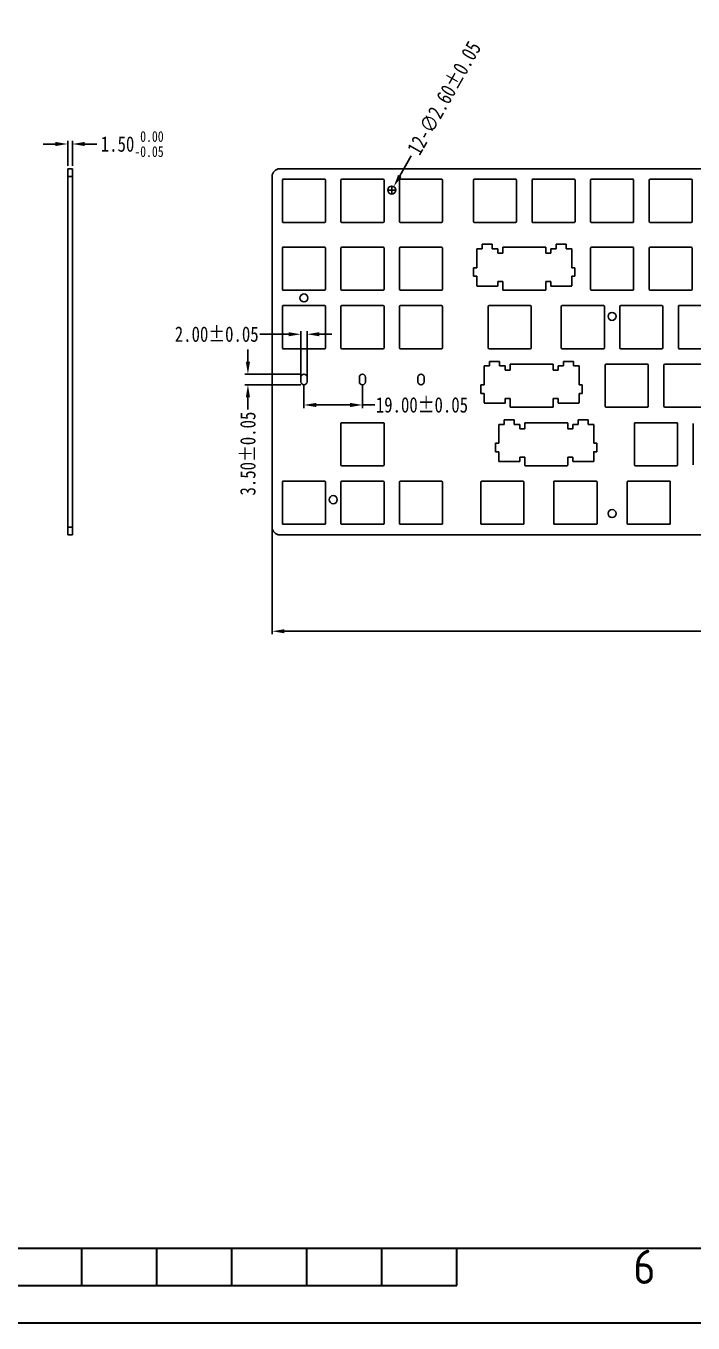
# Model space of a CAD drawing. Header units: millimetres. Extents: x 1767 to 2790, y 1192 to 1909.
# Drawn here: x 2260.4 to 2476.9, y 1192.3 to 1613.2 of the extents above; entities that cross this region are included whole.
import ezdxf
from ezdxf.enums import TextEntityAlignment as Align

# ---------------------------------------------------------------- set-up
doc = ezdxf.new("R2010")
doc.units = ezdxf.units.MM
doc.header["$LTSCALE"] = 32.67
doc.header["$PDMODE"] = 3
doc.header["$PDSIZE"] = 0.3125
doc.layers.get('0').update_dxf_attribs({"linetype": 'CONTINUOUS'})
doc.layers.get('Defpoints').update_dxf_attribs({"linetype": 'CONTINUOUS'})
doc.layers.add('00_4_2_DXF_CONTINUOUS_LINE', color=7, linetype='CONTINUOUS')
doc.layers.add('图层1', color=7, linetype='CONTINUOUS')
doc.layers.add('图框层', color=7, linetype='CONTINUOUS', lineweight=35)
doc.styles.add('ISO Proportional', font='isocp.shx')
doc.styles.get("Standard").update_dxf_attribs({"font": 'txt', "width": 0.8})
doc.dimstyles.get("Standard").update_dxf_attribs({"dimtxt": 0.15625, "dimasz": 0.1875, "dimexe": 0.125, "dimexo": 0.0625, "dimtad": 0, "dimdsep": 46, "dimtxsty": 'Standard', "dimcen": 0.09, "dimazin": 2, "dimtp": 0.01, "dimtm": 0.01, "dimtfac": 1, "dimtofl": 0, "dimtmove": 0, "dimatfit": 3, "dimfxl": 1, "dimtolj": 1, "dimarcsym": 0})

# ---------------------------------------------------------------- blocks, each defined once
blk = doc.blocks.new('*D97')
at = {"layer": 'Defpoints', "color": 0}
for p in [(2275.45, 1574.91), (2273.95, 1566.87), (2275.45, 1566.87)]:
    blk.add_point(p, dxfattribs=at)
at = {"layer": '图层1', "color": 4, "lineweight": -2}
for p, q in [((2269.95, 1574.91), (2265.95, 1574.91)), ((2273.95, 1567.87), (2273.95, 1575.91)), ((2275.45, 1567.87), (2275.45, 1575.91)), ((2279.45, 1574.91), (2283.45, 1574.91))]:
    blk.add_line(p, q, dxfattribs=at)
at = {"layer": '图层1', "color": 4}
for points in [[(2269.95, 1575.57), (2269.95, 1574.24), (2273.95, 1574.91)], [(2279.45, 1575.57), (2279.45, 1574.24), (2275.45, 1574.91)]]:
    blk.add_solid(points, dxfattribs=at)
at = {"layer": '图层1', "color": 6, "insert": (2294.88, 1574.91), "char_height": 5, "attachment_point": 5}
blk.add_mtext('\\A1;1.50{\\H0.7x;\\S 0.00^ -0.05;}', dxfattribs=at)
blk = doc.blocks.new('*D53')
at = {"layer": 'Defpoints', "color": 0}
for p in [(2350.6, 1500.23), (2332.42, 1496.73), (2350.6, 1496.73)]:
    blk.add_point(p, dxfattribs=at)
at = {"layer": '图层1', "color": 4, "lineweight": -2}
for p, q in [((2332.42, 1504.23), (2332.42, 1508.23)), ((2349.6, 1500.23), (2331.42, 1500.23)), ((2349.6, 1496.73), (2331.42, 1496.73)), ((2332.42, 1492.73), (2332.42, 1488.73))]:
    blk.add_line(p, q, dxfattribs=at)
at = {"layer": '图层1', "color": 4}
for points in [[(2331.75, 1504.23), (2333.09, 1504.23), (2332.42, 1500.23)], [(2331.75, 1492.73), (2333.09, 1492.73), (2332.42, 1496.73)]]:
    blk.add_solid(points, dxfattribs=at)
at = {"layer": '图层1', "color": 6, "insert": (2332.42, 1474.44), "char_height": 5, "attachment_point": 5, "rotation": 90}
blk.add_mtext('\\A1;3.50±0.05', dxfattribs=at)
blk = doc.blocks.new('*D98')
at = {"layer": 'Defpoints', "color": 0}
for p in [(2378.46, 1558.83), (2379.74, 1561.09)]:
    blk.add_point(p, dxfattribs=at)
at = {"layer": '图层1', "color": 4, "lineweight": -2}
for p, q in [((2385.4, 1571.04), (2381.72, 1564.56)), ((2378.1, 1559.96), (2380.1, 1559.96)), ((2379.1, 1558.96), (2379.1, 1560.96))]:
    blk.add_line(p, q, dxfattribs=at)
at = {"layer": '图层1', "color": 4}
blk.add_solid([(2381.14, 1564.89), (2382.3, 1564.23), (2379.74, 1561.09)], dxfattribs=at)
at = {"layer": '图层1', "color": 6, "insert": (2396.09, 1589.83), "char_height": 5, "attachment_point": 5, "rotation": 60.3696}
blk.add_mtext('\\A1;12-∅2.60±0.05', dxfattribs=at)
blk = doc.blocks.new('*D54')
at = {"layer": 'Defpoints', "color": 0}
for p in [(2350.6, 1497.73), (2369.6, 1497.73), (2369.6, 1490.21)]:
    blk.add_point(p, dxfattribs=at)
at = {"layer": '图层1', "color": 4, "lineweight": -2}
for p, q in [((2350.6, 1496.73), (2350.6, 1489.21)), ((2369.6, 1496.73), (2369.6, 1489.21)), ((2354.6, 1490.21), (2365.6, 1490.21)), ((2369.6, 1490.21), (2373.6, 1490.21))]:
    blk.add_line(p, q, dxfattribs=at)
at = {"layer": '图层1', "color": 4}
for points in [[(2354.6, 1490.88), (2354.6, 1489.54), (2350.6, 1490.21)], [(2365.6, 1490.88), (2365.6, 1489.54), (2369.6, 1490.21)]]:
    blk.add_solid(points, dxfattribs=at)
at = {"layer": '图层1', "color": 6, "insert": (2388.89, 1490.21), "char_height": 5, "attachment_point": 5}
blk.add_mtext('\\A1;19.00±0.05', dxfattribs=at)
blk = doc.blocks.new('*D55')
at = {"layer": 'Defpoints', "color": 0}
for p in [(2340.29, 1451.76), (2688.89, 1450.56), (2688.89, 1416.78)]:
    blk.add_point(p, dxfattribs=at)
at = {"layer": '图层1', "color": 4, "lineweight": -2}
for p, q in [((2340.29, 1450.76), (2340.29, 1415.78)), ((2688.89, 1449.56), (2688.89, 1415.78)), ((2344.29, 1416.78), (2502.89, 1416.78)), ((2684.89, 1416.78), (2537.07, 1416.78))]:
    blk.add_line(p, q, dxfattribs=at)
at = {"layer": '图层1', "color": 4}
for points in [[(2344.29, 1417.44), (2344.29, 1416.11), (2340.29, 1416.78)], [(2684.89, 1417.44), (2684.89, 1416.11), (2688.89, 1416.78)]]:
    blk.add_solid(points, dxfattribs=at)
at = {"layer": '图层1', "color": 6, "insert": (2519.98, 1416.78), "char_height": 5, "attachment_point": 5}
blk.add_mtext('\\A1;348.60±0.10', dxfattribs=at)
blk = doc.blocks.new('*D57')
at = {"layer": 'Defpoints', "color": 0}
for p in [(2351.6, 1513.17), (2349.6, 1498.48), (2351.6, 1498.48)]:
    blk.add_point(p, dxfattribs=at)
at = {"layer": '图层1', "color": 4, "lineweight": -2}
for p, q in [((2345.6, 1513.17), (2336.26, 1513.17)), ((2349.6, 1499.48), (2349.6, 1514.17)), ((2351.6, 1499.48), (2351.6, 1514.17)), ((2355.6, 1513.17), (2359.6, 1513.17))]:
    blk.add_line(p, q, dxfattribs=at)
at = {"layer": '图层1', "color": 4}
for points in [[(2345.6, 1513.84), (2345.6, 1512.5), (2349.6, 1513.17)], [(2355.6, 1513.84), (2355.6, 1512.5), (2351.6, 1513.17)]]:
    blk.add_solid(points, dxfattribs=at)
at = {"layer": '图层1', "color": 6, "insert": (2322.3, 1513.17), "char_height": 5, "attachment_point": 5}
blk.add_mtext('\\A1;2.00±0.05', dxfattribs=at)

msp = doc.modelspace()

# ---------------------------------------------------------------- linework, layer by layer
at = {"linetype": 'Continuous'}
for p, q in [((2273.951, 1566.865), (2273.951, 1448.065)), ((2273.951, 1566.865), (2275.451, 1566.865)), ((2275.451, 1448.065), (2275.451, 1566.865)), ((2342.793, 1566.865), (2686.394, 1566.865)), ((2275.451, 1564.365), (2273.951, 1564.365)), ((2340.293, 1450.565), (2340.293, 1564.365)), ((2343.613, 1563.175), (2343.613, 1549.765)), ((2357.303, 1563.455), (2343.893, 1563.455)), ((2357.583, 1549.765), (2357.583, 1563.175)), ((2362.613, 1549.765), (2362.613, 1563.175)), ((2376.303, 1563.455), (2362.893, 1563.455)), ((2376.583, 1549.765), (2376.583, 1563.175)), ((2381.613, 1563.175), (2381.613, 1549.765)), ((2395.303, 1563.455), (2381.893, 1563.455)), ((2395.583, 1549.765), (2395.583, 1563.175)), ((2405.613, 1563.175), (2405.613, 1549.765)), ((2419.303, 1563.455), (2405.893, 1563.455)), ((2419.583, 1549.765), (2419.583, 1563.175)), ((2424.613, 1563.175), (2424.613, 1549.765)), ((2438.303, 1563.455), (2424.893, 1563.455)), ((2438.583, 1549.765), (2438.583, 1563.175)), ((2443.613, 1563.175), (2443.613, 1549.765)), ((2457.303, 1563.455), (2443.893, 1563.455)), ((2457.583, 1549.765), (2457.583, 1563.175)), ((2462.613, 1563.175), (2462.613, 1549.765)), ((2476.303, 1563.455), (2462.893, 1563.455)), ((2476.583, 1549.765), (2476.583, 1563.175)), ((2343.893, 1549.485), (2357.303, 1549.485)), ((2362.893, 1549.485), (2376.303, 1549.485)), ((2381.893, 1549.485), (2395.303, 1549.485)), ((2405.893, 1549.485), (2419.303, 1549.485)), ((2424.893, 1549.485), (2438.303, 1549.485)), ((2443.893, 1549.485), (2457.303, 1549.485)), ((2462.893, 1549.485), (2476.303, 1549.485)), ((2343.613, 1541.172), (2343.613, 1527.762)), ((2357.303, 1541.452), (2343.893, 1541.452)), ((2357.583, 1527.762), (2357.583, 1541.172)), ((2362.613, 1541.172), (2362.613, 1527.762)), ((2376.303, 1541.452), (2362.893, 1541.452)), ((2376.583, 1527.762), (2376.583, 1541.172)), ((2381.613, 1541.172), (2381.613, 1527.762)), ((2395.303, 1541.452), (2381.893, 1541.452)), ((2395.583, 1527.762), (2395.583, 1541.172)), ((2406.668, 1534.767), (2406.668, 1540.917)), ((2406.668, 1540.917), (2408.468, 1540.917)), ((2408.468, 1540.917), (2408.468, 1542.367)), ((2408.468, 1542.367), (2411.718, 1542.367)), ((2411.718, 1542.367), (2411.718, 1540.917)), ((2413.518, 1540.917), (2413.518, 1539.467)), ((2415.098, 1541.267), (2415.098, 1539.467)), ((2428.898, 1541.467), (2415.298, 1541.467)), ((2429.098, 1539.467), (2429.098, 1541.267)), ((2430.678, 1540.917), (2430.678, 1539.467)), ((2432.478, 1542.367), (2432.478, 1540.917)), ((2435.728, 1542.367), (2432.478, 1542.367)), ((2435.728, 1540.917), (2435.728, 1542.367)), ((2437.528, 1540.917), (2435.728, 1540.917)), ((2437.528, 1534.767), (2437.528, 1540.917)), ((2443.613, 1541.172), (2443.613, 1527.762)), ((2457.303, 1541.452), (2443.893, 1541.452)), ((2457.583, 1527.762), (2457.583, 1541.172)), ((2462.613, 1541.172), (2462.613, 1527.762)), ((2476.303, 1541.452), (2462.893, 1541.452)), ((2476.583, 1527.762), (2476.583, 1541.172)), ((2413.518, 1539.467), (2415.098, 1539.467)), ((2430.678, 1539.467), (2429.098, 1539.467)), ((2406.668, 1528.867), (2406.668, 1531.967)), ((2413.519, 1528.817), (2406.669, 1528.817)), ((2415.098, 1530.267), (2413.518, 1530.267)), ((2413.518, 1530.267), (2413.519, 1528.817)), ((2415.098, 1530.267), (2415.098, 1527.667)), ((2429.098, 1527.667), (2429.098, 1530.267)), ((2429.098, 1530.267), (2430.678, 1530.267)), ((2430.678, 1530.267), (2430.677, 1528.817)), ((2430.677, 1528.817), (2437.527, 1528.817)), ((2437.528, 1528.867), (2437.528, 1531.967)), ((2343.893, 1527.482), (2357.303, 1527.482)), ((2362.893, 1527.482), (2376.303, 1527.482)), ((2381.893, 1527.482), (2395.303, 1527.482)), ((2415.298, 1527.467), (2428.898, 1527.467)), ((2443.893, 1527.482), (2457.303, 1527.482)), ((2462.893, 1527.482), (2476.303, 1527.482)), ((2343.613, 1522.172), (2343.613, 1508.762)), ((2357.303, 1522.452), (2343.893, 1522.452)), ((2357.583, 1508.762), (2357.583, 1522.172)), ((2362.613, 1508.762), (2362.613, 1522.172)), ((2376.303, 1522.452), (2362.893, 1522.452)), ((2376.583, 1508.762), (2376.583, 1522.172)), ((2381.613, 1522.172), (2381.613, 1508.762)), ((2395.303, 1522.452), (2381.893, 1522.452)), ((2395.583, 1508.762), (2395.583, 1522.172)), ((2410.363, 1522.172), (2410.363, 1508.762)), ((2424.053, 1522.452), (2410.643, 1522.452)), ((2424.333, 1508.762), (2424.333, 1522.172)), ((2434.113, 1522.172), (2434.113, 1508.762)), ((2447.803, 1522.452), (2434.393, 1522.452)), ((2448.083, 1508.762), (2448.083, 1522.172)), ((2453.113, 1522.172), (2453.113, 1508.762)), ((2466.803, 1522.452), (2453.393, 1522.452)), ((2467.083, 1508.762), (2467.083, 1522.172)), ((2472.113, 1522.172), (2472.113, 1508.762)), ((2485.803, 1522.452), (2472.393, 1522.452)), ((2343.893, 1508.482), (2357.303, 1508.482)), ((2362.893, 1508.482), (2376.303, 1508.482)), ((2381.893, 1508.482), (2395.303, 1508.482)), ((2410.643, 1508.482), (2424.053, 1508.482)), ((2434.393, 1508.482), (2447.803, 1508.482)), ((2453.393, 1508.482), (2466.803, 1508.482)), ((2472.393, 1508.482), (2485.803, 1508.482)), ((2409.048, 1496.767), (2409.048, 1502.917)), ((2409.048, 1502.917), (2410.848, 1502.917)), ((2410.848, 1502.917), (2410.848, 1504.367)), ((2410.848, 1504.367), (2414.098, 1504.367)), ((2414.098, 1504.367), (2414.098, 1502.917)), ((2415.898, 1502.917), (2415.898, 1501.467)), ((2417.478, 1503.267), (2417.478, 1501.467)), ((2431.278, 1503.467), (2417.678, 1503.467)), ((2431.478, 1501.467), (2431.478, 1503.267)), ((2433.058, 1502.917), (2433.058, 1501.467)), ((2434.858, 1504.367), (2434.858, 1502.917)), ((2438.108, 1504.367), (2434.858, 1504.367)), ((2438.108, 1502.917), (2438.108, 1504.367)), ((2439.908, 1502.917), (2438.108, 1502.917)), ((2439.908, 1496.767), (2439.908, 1502.917)), ((2448.363, 1503.172), (2448.363, 1489.762)), ((2462.053, 1503.452), (2448.643, 1503.452)), ((2462.333, 1503.172), (2462.333, 1489.762)), ((2467.363, 1503.172), (2467.363, 1489.762)), ((2481.053, 1503.452), (2467.643, 1503.452)), ((2349.598, 1499.232), (2349.598, 1497.732)), ((2351.598, 1497.732), (2351.598, 1499.232)), ((2368.598, 1499.232), (2368.598, 1497.732)), ((2370.598, 1497.732), (2370.598, 1499.232)), ((2387.598, 1499.232), (2387.598, 1497.732)), ((2389.598, 1497.732), (2389.598, 1499.232)), ((2415.898, 1501.467), (2417.478, 1501.467)), ((2433.058, 1501.467), (2431.478, 1501.467)), ((2409.048, 1490.867), (2409.048, 1493.967)), ((2415.899, 1490.817), (2409.049, 1490.817)), ((2417.478, 1492.267), (2415.898, 1492.267)), ((2415.898, 1492.267), (2415.899, 1490.817)), ((2417.478, 1492.267), (2417.478, 1489.667)), ((2431.478, 1489.667), (2431.478, 1492.267)), ((2431.478, 1492.267), (2433.058, 1492.267)), ((2433.058, 1492.267), (2433.057, 1490.817)), ((2433.057, 1490.817), (2439.907, 1490.817)), ((2439.908, 1490.867), (2439.908, 1493.967)), ((2417.678, 1489.467), (2431.278, 1489.467)), ((2448.643, 1489.482), (2462.053, 1489.482)), ((2467.643, 1489.482), (2481.053, 1489.482)), ((2362.613, 1484.172), (2362.613, 1470.762)), ((2376.303, 1484.452), (2362.893, 1484.452)), ((2376.583, 1470.762), (2376.583, 1484.172)), ((2413.798, 1477.767), (2413.798, 1483.917)), ((2413.798, 1483.917), (2415.598, 1483.917)), ((2415.598, 1483.917), (2415.598, 1485.367)), ((2415.598, 1485.367), (2418.848, 1485.367)), ((2418.848, 1485.367), (2418.848, 1483.917)), ((2420.648, 1483.917), (2420.648, 1482.467)), ((2420.648, 1482.467), (2422.228, 1482.467)), ((2422.228, 1484.267), (2422.228, 1482.467)), ((2436.028, 1484.467), (2422.428, 1484.467)), ((2436.228, 1482.467), (2436.228, 1484.267)), ((2437.808, 1482.467), (2436.228, 1482.467)), ((2437.808, 1483.917), (2437.808, 1482.467)), ((2439.608, 1485.367), (2439.608, 1483.917)), ((2442.858, 1485.367), (2439.608, 1485.367)), ((2442.858, 1483.917), (2442.858, 1485.367)), ((2444.658, 1483.917), (2442.858, 1483.917)), ((2444.658, 1477.767), (2444.658, 1483.917)), ((2457.863, 1484.172), (2457.863, 1470.762)), ((2471.553, 1484.452), (2458.143, 1484.452)), ((2471.833, 1470.762), (2471.833, 1484.172)), ((2476.863, 1484.172), (2476.863, 1470.762)), ((2413.798, 1471.867), (2413.798, 1474.967)), ((2444.658, 1471.867), (2444.658, 1474.967)), ((2362.893, 1470.482), (2376.303, 1470.482)), ((2420.649, 1471.817), (2413.799, 1471.817)), ((2422.228, 1473.267), (2420.648, 1473.267)), ((2420.648, 1473.267), (2420.649, 1471.817)), ((2422.228, 1473.267), (2422.228, 1470.667)), ((2422.428, 1470.467), (2436.028, 1470.467)), ((2436.228, 1470.667), (2436.228, 1473.267)), ((2436.228, 1473.267), (2437.808, 1473.267)), ((2437.808, 1473.267), (2437.807, 1471.817)), ((2437.807, 1471.817), (2444.657, 1471.817)), ((2458.143, 1470.482), (2471.553, 1470.482)), ((2343.613, 1465.172), (2343.613, 1451.762)), ((2357.303, 1465.452), (2343.893, 1465.452)), ((2357.583, 1451.762), (2357.583, 1465.172)), ((2362.613, 1465.172), (2362.613, 1451.762)), ((2376.303, 1465.452), (2362.893, 1465.452)), ((2376.583, 1465.172), (2376.583, 1451.762)), ((2381.613, 1465.172), (2381.613, 1451.762)), ((2395.303, 1465.452), (2381.893, 1465.452)), ((2395.583, 1451.762), (2395.583, 1465.172)), ((2407.988, 1465.172), (2407.988, 1451.762)), ((2421.678, 1465.452), (2408.268, 1465.452)), ((2421.958, 1451.762), (2421.958, 1465.172)), ((2431.738, 1465.452), (2431.738, 1451.482)), ((2445.428, 1465.452), (2431.738, 1465.452)), ((2445.708, 1451.762), (2445.708, 1465.172)), ((2455.488, 1465.172), (2455.488, 1451.762)), ((2469.458, 1465.452), (2455.768, 1465.452)), ((2469.458, 1451.482), (2469.458, 1465.452)), ((2273.951, 1450.565), (2275.451, 1450.565)), ((2343.893, 1451.482), (2357.303, 1451.482)), ((2362.893, 1451.482), (2376.303, 1451.482)), ((2381.893, 1451.482), (2395.303, 1451.482)), ((2408.268, 1451.482), (2421.678, 1451.482)), ((2431.738, 1451.482), (2445.428, 1451.482)), ((2455.768, 1451.482), (2469.458, 1451.482)), ((2275.451, 1448.065), (2273.951, 1448.065)), ((2686.394, 1448.065), (2342.793, 1448.065))]:
    msp.add_line(p, q, dxfattribs=at)
for p, q in [((2413.518, 1540.917), (2411.718, 1540.917)), ((2430.678, 1540.917), (2432.478, 1540.917)), ((2406.668, 1534.767), (2405.648, 1534.767)), ((2405.648, 1534.767), (2405.648, 1531.967)), ((2437.528, 1534.767), (2438.548, 1534.767)), ((2438.548, 1534.767), (2438.548, 1531.967)), ((2406.718, 1531.967), (2405.648, 1531.967)), ((2437.478, 1531.967), (2438.548, 1531.967)), ((2415.898, 1502.917), (2414.098, 1502.917)), ((2433.058, 1502.917), (2434.858, 1502.917)), ((2409.048, 1496.767), (2408.028, 1496.767)), ((2408.028, 1496.767), (2408.028, 1493.967)), ((2439.908, 1496.767), (2440.928, 1496.767)), ((2440.928, 1496.767), (2440.928, 1493.967)), ((2409.098, 1493.967), (2408.028, 1493.967)), ((2439.858, 1493.967), (2440.928, 1493.967)), ((2420.648, 1483.917), (2418.848, 1483.917)), ((2437.808, 1483.917), (2439.608, 1483.917)), ((2413.798, 1477.767), (2412.778, 1477.767)), ((2412.778, 1477.767), (2412.778, 1474.967)), ((2444.658, 1477.767), (2445.678, 1477.767)), ((2445.678, 1477.767), (2445.678, 1474.967)), ((2413.848, 1474.967), (2412.778, 1474.967)), ((2444.608, 1474.967), (2445.678, 1474.967))]:
    msp.add_line(p, q)
for centre in [(2379.098, 1559.955), (2350.598, 1524.952), (2450.583, 1518.952), (2360.098, 1459.482), (2450.598, 1454.982)]:
    msp.add_circle(centre, 1.3, dxfattribs=at)
for centre, radius, start, end in [((2342.793, 1564.365), 2.5, 90, 180), ((2343.893, 1563.175), 0.28, 90, 180), ((2357.303, 1563.175), 0.28, 0, 90), ((2362.893, 1563.175), 0.28, 90, 180), ((2376.303, 1563.175), 0.28, 0, 90), ((2381.893, 1563.175), 0.28, 90, 180), ((2395.303, 1563.175), 0.28, 0, 90), ((2405.893, 1563.175), 0.28, 90, 180), ((2419.303, 1563.175), 0.28, 0, 90), ((2424.893, 1563.175), 0.28, 90, 180), ((2438.303, 1563.175), 0.28, 0, 90), ((2443.893, 1563.175), 0.28, 90, 180), ((2457.303, 1563.175), 0.28, 0, 90), ((2462.893, 1563.175), 0.28, 90, 180), ((2476.303, 1563.175), 0.28, 0, 90), ((2343.893, 1549.765), 0.28, 180, 270), ((2357.303, 1549.765), 0.28, 270, 0), ((2362.893, 1549.765), 0.28, 180, 270), ((2376.303, 1549.765), 0.28, 270, 0), ((2381.893, 1549.765), 0.28, 180, 270), ((2395.303, 1549.765), 0.28, 270, 0), ((2405.893, 1549.765), 0.28, 180, 270), ((2419.303, 1549.765), 0.28, 270, 0), ((2424.893, 1549.765), 0.28, 180, 270), ((2438.303, 1549.765), 0.28, 270, 0), ((2443.893, 1549.765), 0.28, 180, 270), ((2457.303, 1549.765), 0.28, 270, 0), ((2462.893, 1549.765), 0.28, 180, 270), ((2476.303, 1549.765), 0.28, 270, 0), ((2343.893, 1541.172), 0.28, 90, 180), ((2357.303, 1541.172), 0.28, 0, 90), ((2362.893, 1541.172), 0.28, 90, 180), ((2376.303, 1541.172), 0.28, 0, 90), ((2381.893, 1541.172), 0.28, 90, 180), ((2395.303, 1541.172), 0.28, 0, 90), ((2415.298, 1541.267), 0.2, 90, 180), ((2428.898, 1541.267), 0.2, 0, 90), ((2443.893, 1541.172), 0.28, 90, 180), ((2457.303, 1541.172), 0.28, 0, 90), ((2462.893, 1541.172), 0.28, 90, 180), ((2476.303, 1541.172), 0.28, 0, 90), ((2343.893, 1527.762), 0.28, 180, 270), ((2357.303, 1527.762), 0.28, 270, 0), ((2362.893, 1527.762), 0.28, 180, 270), ((2376.303, 1527.762), 0.28, 270, 0), ((2381.893, 1527.762), 0.28, 180, 270), ((2395.303, 1527.762), 0.28, 270, 0), ((2415.298, 1527.667), 0.2, 180, 270), ((2428.898, 1527.667), 0.2, 270, 0), ((2443.893, 1527.762), 0.28, 180, 270), ((2457.303, 1527.762), 0.28, 270, 0), ((2462.893, 1527.762), 0.28, 180, 270), ((2476.303, 1527.762), 0.28, 270, 0), ((2343.893, 1522.172), 0.28, 90, 180), ((2357.303, 1522.172), 0.28, 0, 90), ((2362.893, 1522.172), 0.28, 90, 180), ((2376.303, 1522.172), 0.28, 0, 90), ((2381.893, 1522.172), 0.28, 90, 180), ((2395.303, 1522.172), 0.28, 0, 90), ((2410.643, 1522.172), 0.28, 90, 180), ((2424.053, 1522.172), 0.28, 0, 90), ((2434.393, 1522.172), 0.28, 90, 180), ((2447.803, 1522.172), 0.28, 0, 90), ((2453.393, 1522.172), 0.28, 90, 180), ((2466.803, 1522.172), 0.28, 0, 90), ((2472.393, 1522.172), 0.28, 90, 180), ((2343.893, 1508.762), 0.28, 180, 270), ((2357.303, 1508.762), 0.28, 270, 0), ((2362.893, 1508.762), 0.28, 180, 270), ((2376.303, 1508.762), 0.28, 270, 0), ((2381.893, 1508.762), 0.28, 180, 270), ((2395.303, 1508.762), 0.28, 270, 0), ((2410.643, 1508.762), 0.28, 180, 270), ((2424.053, 1508.762), 0.28, 270, 0), ((2434.393, 1508.762), 0.28, 180, 270), ((2447.803, 1508.762), 0.28, 270, 0), ((2453.393, 1508.762), 0.28, 180, 270), ((2466.803, 1508.762), 0.28, 270, 0), ((2472.393, 1508.762), 0.28, 180, 270), ((2417.678, 1503.267), 0.2, 90, 180), ((2431.278, 1503.267), 0.2, 0, 90), ((2448.643, 1503.172), 0.28, 90, 180), ((2462.053, 1503.172), 0.28, 0, 90), ((2467.643, 1503.172), 0.28, 90, 180), ((2350.598, 1499.232), 1, 0, 180), ((2369.598, 1499.232), 1, 0, 180), ((2388.598, 1499.232), 1, 0, 180), ((2350.598, 1497.732), 1, 180, 0), ((2369.598, 1497.732), 1, 180, 0), ((2388.598, 1497.732), 1, 180, 0), ((2417.678, 1489.667), 0.2, 180, 270), ((2431.278, 1489.667), 0.2, 270, 0), ((2448.643, 1489.762), 0.28, 180, 270), ((2462.053, 1489.762), 0.28, 270, 0), ((2467.643, 1489.762), 0.28, 180, 270), ((2362.893, 1484.172), 0.28, 90, 180), ((2376.303, 1484.172), 0.28, 0, 90), ((2422.428, 1484.267), 0.2, 90, 180), ((2436.028, 1484.267), 0.2, 0, 90), ((2458.143, 1484.172), 0.28, 90, 180), ((2471.553, 1484.172), 0.28, 0, 90), ((2362.893, 1470.762), 0.28, 180, 270), ((2376.303, 1470.762), 0.28, 270, 0), ((2422.428, 1470.667), 0.2, 180, 270), ((2436.028, 1470.667), 0.2, 270, 0), ((2458.143, 1470.762), 0.28, 180, 270), ((2471.553, 1470.762), 0.28, 270, 0), ((2343.893, 1465.172), 0.28, 90, 180), ((2357.303, 1465.172), 0.28, 0, 90), ((2362.893, 1465.172), 0.28, 90, 180), ((2376.303, 1465.172), 0.28, 0, 90), ((2381.893, 1465.172), 0.28, 90, 180), ((2395.303, 1465.172), 0.28, 0, 90), ((2408.268, 1465.172), 0.28, 90, 180), ((2421.678, 1465.172), 0.28, 0, 90), ((2445.428, 1465.172), 0.28, 0, 90), ((2455.768, 1465.172), 0.28, 90, 180), ((2342.793, 1450.565), 2.5, 180, 270), ((2343.893, 1451.762), 0.28, 180, 270), ((2357.303, 1451.762), 0.28, 270, 0), ((2362.893, 1451.762), 0.28, 180, 270), ((2376.303, 1451.762), 0.28, 270, 0), ((2381.893, 1451.762), 0.28, 180, 270), ((2395.303, 1451.762), 0.28, 270, 0), ((2408.268, 1451.762), 0.28, 180, 270), ((2421.678, 1451.762), 0.28, 270, 0), ((2445.428, 1451.762), 0.28, 270, 0), ((2455.768, 1451.762), 0.28, 180, 270)]:
    msp.add_arc(centre, radius, start, end, dxfattribs=at)
at = {"layer": '00_4_2_DXF_CONTINUOUS_LINE', "linetype": 'Continuous'}
for p, q in [((2273.951, 1566.865), (2275.451, 1566.865)), ((2342.793, 1448.065), (2686.394, 1448.065))]:
    msp.add_line(p, q, dxfattribs=at)
msp.add_circle((2379.098, 1559.955), 1.3, dxfattribs=at)
at = {"layer": '图框层', "lineweight": 30}
for p, q in [((1791.498, 1216.604), (2765.445, 1216.604)), ((2064.942, 1216.604), (2343.519, 1216.604)), ((2278.471, 1216.604), (2278.471, 1204.43)), ((2302.82, 1204.43), (2302.82, 1216.604)), ((2327.169, 1204.43), (2327.169, 1216.604)), ((2351.518, 1204.43), (2351.518, 1216.604)), ((2375.866, 1204.43), (2375.866, 1216.604)), ((2400.215, 1204.43), (2400.215, 1216.604)), ((2156.728, 1204.43), (2400.215, 1204.43)), ((2789.794, 1192.256), (1767.149, 1192.256))]:
    msp.add_line(p, q, dxfattribs=at)

# ---------------------------------------------------------------- texts
at = {"layer": '图框层', "lineweight": 30, "style": 'ISO Proportional'}
msp.add_text('6', height=11.103, dxfattribs=at).set_placement((2461.087, 1210.517), align=Align.MIDDLE)

# ---------------------------------------------------------------- dimensions: what is measured, and where the dimension line sits
at = {"layer": '图层1'}
dim = msp.add_diameter_dim_2p(p1=(2378.456, 1558.825), p2=(2379.741, 1561.085), text='12-<>', dimstyle='Standard', override={"dimtxt": 5, "dimasz": 4, "dimexe": 1, "dimexo": 1, "dimzin": 0, "dimcen": 1, "dimclrd": 4, "dimclre": 4, "dimclrt": 6, "dimadec": 0, "dimazin": 0, "dimtol": 1, "dimtp": 0.05, "dimtm": 0.05, "dimtzin": 0}, dxfattribs=at)
dim.commit()
dim.dimension.update_dxf_attribs({"geometry": '*D98', "text_midpoint": (2396.093, 1589.834), "dimtype": 163})
dim = msp.add_linear_dim(base=(2275.451, 1574.906), p1=(2273.951, 1566.865), p2=(2275.451, 1566.865), text='1.50{\\H0.7x;\\S 0.00^ -0.05;}', dimstyle='Standard', override={"dimtxt": 5, "dimasz": 4, "dimexe": 1, "dimexo": 1, "dimzin": 0, "dimcen": 1, "dimclrd": 4, "dimclre": 4, "dimclrt": 6, "dimadec": 0, "dimazin": 0, "dimtol": 1, "dimtp": 0.05, "dimtm": 0.05, "dimtzin": 0}, dxfattribs=at)
dim.commit()
dim.dimension.update_dxf_attribs({"geometry": '*D97', "text_midpoint": (2294.876, 1574.906)})
for base, p1, p2, override, picture, middle in [((2351.598, 1513.17), (2349.598, 1498.482), (2351.598, 1498.482), {"dimtxt": 5, "dimasz": 4, "dimexe": 1, "dimexo": 1, "dimzin": 0, "dimcen": 1, "dimclrd": 4, "dimclre": 4, "dimclrt": 6, "dimadec": 0, "dimazin": 0, "dimtol": 1, "dimtp": 0.05, "dimtm": 0.05, "dimtzin": 0}, '*D57', (2322.299, 1513.17)), ((2688.894, 1416.776), (2340.293, 1451.762), (2688.894, 1450.565), {"dimtxt": 5, "dimasz": 4, "dimexe": 1, "dimexo": 1, "dimgap": 0.09, "dimzin": 0, "dimcen": 1, "dimclrd": 4, "dimclre": 4, "dimclrt": 6, "dimadec": 0, "dimazin": 0, "dimtol": 1, "dimlim": 0, "dimtp": 0.1, "dimtm": 0.1, "dimtzin": 0}, '*D55', (2519.977, 1416.776))]:
    dim = msp.add_linear_dim(base=base, p1=p1, p2=p2, dimstyle='Standard', override=override, dxfattribs=at)
    dim.commit()
    dim.dimension.update_dxf_attribs({"geometry": picture, "text_midpoint": middle, "dimtype": 160})
dim = msp.add_linear_dim(base=(2332.42, 1496.732), p1=(2350.598, 1500.232), p2=(2350.598, 1496.732), angle=90, dimstyle='Standard', override={"dimtxt": 5, "dimasz": 4, "dimexe": 1, "dimexo": 1, "dimzin": 0, "dimcen": 1, "dimclrd": 4, "dimclre": 4, "dimclrt": 6, "dimadec": 0, "dimazin": 0, "dimtol": 1, "dimtp": 0.05, "dimtm": 0.05, "dimtzin": 0}, dxfattribs=at)
dim.commit()
dim.dimension.update_dxf_attribs({"geometry": '*D53', "text_midpoint": (2332.42, 1474.44)})
dim = msp.add_linear_dim(base=(2369.598, 1490.21), p1=(2350.598, 1497.732), p2=(2369.598, 1497.732), dimstyle='Standard', override={"dimtxt": 5, "dimasz": 4, "dimexe": 1, "dimexo": 1, "dimzin": 0, "dimcen": 1, "dimclrd": 4, "dimclre": 4, "dimclrt": 6, "dimadec": 0, "dimazin": 0, "dimtol": 1, "dimtp": 0.05, "dimtm": 0.05, "dimtzin": 0}, dxfattribs=at)
dim.commit()
dim.dimension.update_dxf_attribs({"geometry": '*D54', "text_midpoint": (2388.89, 1490.21)})

doc.saveas('drawing.dxf')
